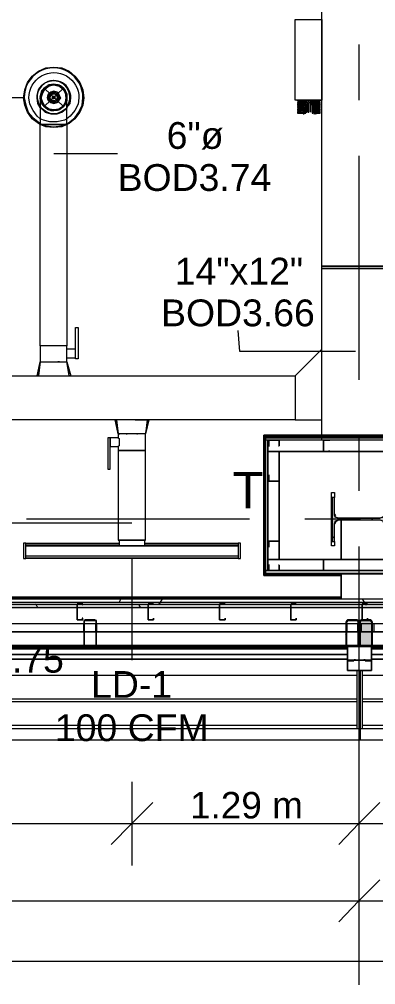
# Model space of a CAD drawing. Header units: metres. Extents: x 39 to 278, y -7 to 151.
# Drawn here: x 62.73 to 64.76, y 8.87 to 14.36 of the extents above; entities that cross this region are included whole.
import ezdxf

# ---------------------------------------------------------------- set-up
doc = ezdxf.new("R2010")
doc.units = ezdxf.units.M
doc.layers.add('HVAC - Ductos', color=5, linetype='Continuous', lineweight=50)
doc.layers.add('PDF_Geometry', color=7, linetype='Continuous', true_color=0xaaaaaa)
doc.layers.add('PDF_Solid Fills', color=7, linetype='Continuous', true_color=0xffffff)
doc.layers.add('PDF_Text', color=7, linetype='Continuous')
doc.styles.add('PDF Helvetica', font='')
doc.styles.get('PDF Helvetica').set_extended_font_data('Helvetica')

msp = doc.modelspace()

# ---------------------------------------------------------------- hatches: boundary and pattern name
at = {"layer": 'PDF_Solid Fills', "lineweight": 0, "transparency": 33554559}
for points in [[(64.8094, 11.6405), (64.8048, 11.5305), (64.7864, 11.526), (64.5526, 11.5214), (64.5526, 11.526), (64.5343, 11.526), (64.5343, 11.5397), (64.5298, 11.5397), (64.5298, 11.6405), (64.516, 11.6405), (64.516, 11.3885), (64.5298, 11.3885), (64.5298, 11.4939), (64.5343, 11.5122), (64.8048, 11.5122), (64.8094, 11.5077), (64.8094, 11.3885), (64.823, 11.3885), (64.823, 11.6405)], [(64.5985, 10.8018), (64.5985, 10.7926), (64.6672, 10.7926), (64.6672, 10.9439), (64.5985, 10.9439), (64.5939, 10.9347), (64.5939, 10.8018), (64.5985, 10.8064), (64.603, 10.9393), (64.6626, 10.9393), (64.6626, 10.7972), (64.603, 10.8018)], [(64.6718, 10.9439), (64.6672, 10.9347), (64.6672, 10.8018), (64.6718, 10.8018), (64.6718, 10.7926), (64.6724, 10.7926), (64.7406, 10.7972), (64.7451, 10.9393), (64.7406, 10.9439)]]:
    msp.add_hatch(color=256, dxfattribs=at).paths.add_polyline_path(points)
h = msp.add_hatch(color=256, dxfattribs=at)
h.paths.add_polyline_path([(46.8196, 11.0127), (46.8196, 11.031), (45.1878, 11.031), (45.1878, 11.0127)])
h.paths.add_polyline_path([(104.0706, 11.0127), (106.0827, 11.0127), (106.0827, 11.031), (104.0706, 11.031)])
h.paths.add_polyline_path([(104.0659, 11.0127), (104.0659, 11.031), (101.2289, 11.031), (101.2289, 11.0127)])
h.paths.add_polyline_path([(101.2243, 11.0127), (101.2243, 11.031), (99.1984, 11.031), (99.1984, 11.0127)])
h.paths.add_polyline_path([(99.1938, 11.0127), (99.1938, 11.031), (96.3568, 11.031), (96.3568, 11.0127)])
h.paths.add_polyline_path([(96.3522, 11.0127), (96.3522, 11.031), (94.3263, 11.031), (94.3263, 11.0127)])
h.paths.add_polyline_path([(94.3217, 11.0127), (94.3217, 11.031), (93.5151, 11.031), (93.5151, 11.0127)])
h.paths.add_polyline_path([(93.5105, 11.0127), (93.5105, 11.031), (91.4846, 11.031), (91.4846, 11.0127)])
h.paths.add_polyline_path([(91.4801, 11.0127), (91.4801, 11.031), (89.4542, 11.031), (89.4542, 11.0127)])
h.paths.add_polyline_path([(89.4496, 11.0127), (89.4496, 11.031), (88.6429, 11.031), (88.6429, 11.0127)])
h.paths.add_polyline_path([(88.6383, 11.0127), (88.6383, 11.031), (86.6125, 11.031), (86.6125, 11.0127)])
h.paths.add_polyline_path([(86.6079, 11.0127), (86.6079, 11.031), (84.582, 11.031), (84.582, 11.0127)])
h.paths.add_polyline_path([(84.5774, 11.0127), (84.5774, 11.031), (83.7708, 11.031), (83.7708, 11.0127)])
h.paths.add_polyline_path([(83.7662, 11.0127), (83.7662, 11.031), (81.7404, 11.031), (81.7404, 11.0127)])
h.paths.add_polyline_path([(81.7358, 11.0127), (81.7358, 11.031), (78.8986, 11.031), (78.8986, 11.0127)])
h.paths.add_polyline_path([(78.894, 11.0127), (78.894, 11.031), (76.8682, 11.031), (76.8682, 11.0127)])
h.paths.add_polyline_path([(76.8636, 11.0127), (76.8636, 11.031), (74.0265, 11.031), (74.0265, 11.0127)])
h.paths.add_polyline_path([(74.0219, 11.0127), (74.0219, 11.031), (71.9961, 11.031), (71.9961, 11.0127)])
h.paths.add_polyline_path([(71.9915, 11.0127), (71.9915, 11.031), (71.1848, 11.031), (71.1848, 11.0127)])
h.paths.add_polyline_path([(71.1802, 11.0127), (71.1802, 11.031), (69.1543, 11.031), (69.1543, 11.0127)])
h.paths.add_polyline_path([(69.1497, 11.0127), (69.1497, 11.031), (67.1239, 11.031), (67.1239, 11.0127)])
h.paths.add_polyline_path([(67.1193, 11.0127), (67.1193, 11.031), (66.3127, 11.031), (66.3127, 11.0127)])
h.paths.add_polyline_path([(66.3081, 11.0127), (66.3081, 11.031), (64.2822, 11.031), (64.2822, 11.0127)])
h.paths.add_polyline_path([(64.2776, 11.0127), (64.2776, 11.031), (62.2518, 11.031), (62.2518, 11.0127)])
h.paths.add_polyline_path([(62.2472, 11.0127), (62.2472, 11.031), (61.4405, 11.031), (61.4405, 11.0127)])
h.paths.add_polyline_path([(61.436, 11.0127), (61.436, 11.031), (59.4101, 11.031), (59.4101, 11.0127)])
h.paths.add_polyline_path([(59.4055, 11.0127), (59.4055, 11.031), (56.5684, 11.031), (56.5684, 11.0127)])
h.paths.add_polyline_path([(56.5638, 11.0127), (56.5638, 11.031), (54.5379, 11.031), (54.5379, 11.0127)])
h.paths.add_polyline_path([(54.5333, 11.0127), (54.5333, 11.031), (51.6963, 11.031), (51.6963, 11.0127)])
h.paths.add_polyline_path([(51.6917, 11.0127), (51.6917, 11.031), (49.6658, 11.031), (49.6658, 11.0127)])
h.paths.add_polyline_path([(49.6612, 11.0127), (49.6612, 11.031), (48.8546, 11.031), (48.8546, 11.0127)])
h.paths.add_polyline_path([(48.85, 11.0127), (48.85, 11.031), (46.8241, 11.031), (46.8241, 11.0127)])
h = msp.add_hatch(color=256, dxfattribs=at)
h.paths.add_polyline_path([(63.1684, 10.9439), (63.173, 10.9393), (63.173, 10.9439)])
h.paths.add_polyline_path([(63.1043, 10.9347), (63.0997, 10.9347), (63.0997, 10.7926), (63.173, 10.7926), (63.173, 10.9347), (63.1684, 10.9347), (63.1684, 10.7972), (63.1043, 10.7972)])
h.paths.add_polyline_path([(63.1043, 10.9393), (63.1043, 10.9439), (63.0997, 10.9439)])
h.paths.add_polyline_path([(63.1639, 10.9393), (63.1639, 10.9439), (63.1089, 10.9439)])

# ---------------------------------------------------------------- linework, layer by layer
at = {"layer": 'HVAC - Ductos', "lineweight": 0}
for points in [[(64.8139, 14.7802), (64.8139, 12.956), (64.4564, 12.956), (64.4564, 14.7802)], [(64.3052, 14.3585), (64.4564, 14.3585), (64.4564, 13.9002), (64.3052, 13.9002)], [(63.0034, 12.4335), (63.0539, 12.4335), (63.0539, 12.4381), (63.0539, 12.4426), (63.0539, 12.4518), (63.0539, 12.4564), (63.0539, 12.4656), (63.0539, 12.4701), (63.0539, 12.4747), (63.0539, 12.4793), (63.0539, 12.4839), (63.0034, 12.4839), (63.0034, 12.5023), (62.9943, 12.5023), (62.9852, 12.5023), (62.9668, 12.5023), (62.9484, 12.5023), (62.9302, 12.5023), (62.9118, 12.5023), (62.8934, 12.5023), (62.8751, 12.5023), (62.8614, 12.5023), (62.8568, 12.5023), (62.8522, 12.5023), (62.8522, 13.7627), (62.843, 13.7673), (62.8064, 13.7947), (62.7789, 13.8314), (62.7651, 13.8727), (62.756, 13.9139), (62.7651, 13.9598), (62.7789, 14.001), (62.8064, 14.0377), (62.843, 14.0652), (62.8843, 14.0835), (62.9302, 14.0881), (62.976, 14.0835), (63.0172, 14.0652), (63.0493, 14.0377), (63.0768, 14.001), (63.0951, 13.9598), (63.0997, 13.9139), (63.0951, 13.8727), (63.0768, 13.8314), (63.0493, 13.7947), (63.0172, 13.7673), (63.0034, 13.7627), (63.0034, 12.5023), (62.9943, 12.5023), (62.9852, 12.5023), (62.9668, 12.5023), (62.9484, 12.5023), (62.9302, 12.5023), (62.9118, 12.5023), (62.8934, 12.5023), (62.8751, 12.5023), (62.8614, 12.5023), (62.8568, 12.5023), (62.8522, 12.5023), (62.8522, 12.4106), (62.8568, 12.4106), (62.8614, 12.4106), (62.8751, 12.4106), (62.8934, 12.4106), (62.9118, 12.4106), (62.9302, 12.4106), (62.9484, 12.4106), (62.9668, 12.4106), (62.9852, 12.4106), (62.9943, 12.4106), (62.9989, 12.4106), (63.0034, 12.4106)], [(62.9943, 13.8864), (62.9806, 13.8635), (62.9576, 13.8498), (62.9302, 13.8452), (62.9026, 13.8498), (62.8797, 13.8635), (62.866, 13.8864), (62.8568, 13.9139), (62.866, 13.9414), (62.8797, 13.9643), (62.9026, 13.9827), (62.9302, 13.9872), (62.9576, 13.9827), (62.9806, 13.9643), (62.9943, 13.9414), (62.9989, 13.9139)], [(62.8339, 13.9139), (62.8384, 13.8819), (62.8522, 13.8589), (62.8384, 13.8819)], [(62.9118, 13.946), (62.898, 13.9323), (62.8934, 13.9139), (62.898, 13.9323), (62.9118, 13.946), (62.9302, 13.9506), (62.9484, 13.946), (62.9576, 13.9323), (62.9668, 13.9139), (62.9576, 13.9002), (62.9484, 13.8864), (62.9302, 13.8819), (62.9118, 13.8864), (62.898, 13.9002), (62.8934, 13.9139), (62.898, 13.9002), (62.9118, 13.8864), (62.9302, 13.8819), (62.9484, 13.8864), (62.9576, 13.9002), (62.9622, 13.9139), (62.9576, 13.9323), (62.9484, 13.946), (62.9302, 13.9506)], [(62.9072, 13.9323), (62.9026, 13.9139), (62.9072, 13.9323), (62.921, 13.9414), (62.9393, 13.9414), (62.9484, 13.9323), (62.953, 13.9139), (62.9484, 13.9323), (62.9393, 13.9414), (62.921, 13.9414)], [(62.9484, 13.9002), (62.953, 13.9139), (62.9484, 13.9002), (62.9393, 13.891), (62.921, 13.891), (62.9072, 13.9002), (62.9026, 13.9139), (62.9072, 13.9002), (62.921, 13.891), (62.9393, 13.891)], [(62.9439, 13.9002), (62.9302, 13.8956), (62.9164, 13.9002), (62.9072, 13.9139), (62.9164, 13.9323), (62.9302, 13.9368), (62.9439, 13.9323), (62.9484, 13.9139)], [(62.9302, 13.9093), (62.9347, 13.9139), (62.9347, 13.9093), (62.9256, 13.9093), (62.921, 13.9139), (62.9256, 13.9231), (62.9347, 13.9231), (62.9347, 13.9139), (62.9302, 13.9185), (62.9256, 13.9185), (62.9256, 13.9139), (62.9256, 13.9093)], [(64.383, 13.9002), (64.3876, 13.8956), (64.383, 13.8956), (64.383, 13.891), (64.383, 13.8956), (64.3785, 13.8956)], [(62.8568, 13.8543), (62.8843, 13.836), (62.9118, 13.8222), (62.9439, 13.8222), (62.976, 13.836), (63.0034, 13.8543), (62.976, 13.8314), (62.9484, 13.8222), (62.9118, 13.8222), (62.8797, 13.8314), (62.8568, 13.8543), (62.8522, 13.8589), (62.8568, 13.8543), (62.8522, 13.8635)], [(62.9118, 13.8452), (62.8934, 13.8543), (62.8751, 13.8635), (62.866, 13.8773), (62.8568, 13.8956), (62.8614, 13.8773), (62.8751, 13.8635), (62.8934, 13.8498), (62.9118, 13.8406), (62.9302, 13.8406)], [(63.0034, 13.8635), (63.0034, 13.8543), (62.976, 13.836), (62.9439, 13.8222), (62.9118, 13.8222), (62.8843, 13.836), (62.8568, 13.8543), (62.8797, 13.8314), (62.9118, 13.8222), (62.9484, 13.8222), (62.976, 13.8314), (63.0034, 13.8543), (63.0034, 13.8589), (63.0034, 13.8543)], [(62.9852, 13.8635), (62.9989, 13.8864), (62.9852, 13.8635), (62.9576, 13.8452)], [(64.8139, 12.956), (64.8139, 12.9423), (64.4564, 12.9423), (64.4564, 12.956)], [(64.4564, 11.9935), (64.4564, 12.9423), (64.8139, 12.9423), (64.8139, 11.9935)], [(63.0676, 12.4289), (63.0539, 12.4289), (63.0539, 12.6077), (63.0676, 12.6077)], [(64.4564, 12.0806), (64.4564, 12.4839), (64.3052, 12.3327), (64.3052, 12.0806), (59.6759, 12.0806), (59.6759, 12.3327), (64.3052, 12.3327), (64.3052, 12.0806)], [(62.9622, 12.4106), (62.9576, 12.4106), (62.953, 12.4106), (62.9576, 12.4106)], [(63.471, 12.0806), (63.4664, 12.0806)], [(63.3014, 12.0027), (63.306, 12.0027)], [(63.3426, 12.0027), (63.3472, 12.0027)], [(63.4022, 12.0027), (63.4068, 12.0027)], [(64.8139, 11.966), (64.4564, 11.966), (64.4564, 11.9935), (64.8139, 11.9935)], [(63.4526, 11.9064), (63.448, 11.9064), (63.4389, 11.9064), (63.4297, 11.9064), (63.4114, 11.9064), (63.393, 11.9064), (63.3747, 11.9064), (63.3564, 11.9064), (63.338, 11.9064), (63.3197, 11.9064), (63.3106, 11.9064), (63.3014, 11.9064), (63.2968, 11.9064), (63.2968, 11.3977), (63.3014, 11.3977), (63.3106, 11.3977), (63.3197, 11.3977), (63.338, 11.3977), (63.3564, 11.3977), (63.3747, 11.3977), (63.393, 11.3977), (63.4114, 11.3977), (63.4297, 11.3977), (63.4389, 11.3977), (63.448, 11.3977), (63.4526, 11.3977)], [(62.756, 11.2923), (62.7697, 11.2923), (62.7697, 11.3793), (62.756, 11.3793)], [(63.3014, 11.3655), (63.3106, 11.3655), (63.3197, 11.3655), (63.338, 11.3655), (63.3564, 11.3655), (63.3747, 11.3655), (63.393, 11.3655), (63.4114, 11.3655), (63.4252, 11.3655), (63.4389, 11.3655), (63.448, 11.3655), (63.448, 11.3977), (63.4389, 11.3977), (63.4252, 11.3977), (63.4114, 11.3977), (63.393, 11.3977), (63.3747, 11.3977), (63.3564, 11.3977), (63.338, 11.3977), (63.3197, 11.3977), (63.3106, 11.3977), (63.3014, 11.3977)], [(63.9935, 11.2923), (63.9935, 11.3793), (63.9798, 11.3793), (63.9798, 11.2923)], [(62.7697, 11.3655), (63.9798, 11.3655), (62.7697, 11.3655), (63.9798, 11.3655), (63.9798, 11.306), (62.7697, 11.306)]]:
    msp.add_lwpolyline(points, close=True, dxfattribs=at)
for points in [[(63.0034, 13.7673), (63.0126, 13.7719), (63.0493, 13.7993), (63.0722, 13.8314), (63.0906, 13.8727), (63.0951, 13.9139, 1.014006), (62.7606, 13.9139), (62.7697, 13.8727), (62.7834, 13.8314), (62.811, 13.7993), (62.8476, 13.7719), (62.8522, 13.7673)], [(62.8522, 13.7947), (62.8339, 13.8085), (62.811, 13.8406), (62.7926, 13.8773), (62.788, 13.9139, -1.008105), (63.0722, 13.9139), (63.0676, 13.8773), (63.0493, 13.8406), (63.0218, 13.8085), (63.0034, 13.7947)]]:
    msp.add_lwpolyline(points, format="xyb", dxfattribs=at)
msp.add_lwpolyline([(63.0034, 13.8589), (63.0218, 13.8819), (63.0264, 13.9139, 1.017952), (62.8339, 13.9139), (62.843, 13.8819), (62.8522, 13.8635, -1.4037), (63.0218, 13.9139), (63.0172, 13.8819), (63.0034, 13.8635, 1.4037), (62.8339, 13.9139, -1.4292)], format="xyb", close=True, dxfattribs=at)
for points in [[(62.8522, 13.9185), (62.8568, 13.9414), (62.8614, 13.946), (62.8751, 13.9689), (62.898, 13.9827), (62.9026, 13.9872), (62.9302, 13.9918), (62.953, 13.9872)], [(62.898, 13.8498), (62.8751, 13.8635), (62.8614, 13.8864), (62.8522, 13.9139), (62.8614, 13.8864), (62.8751, 13.8635), (62.9026, 13.8452), (62.9302, 13.8406), (62.9484, 13.8452), (62.9668, 13.8543), (62.9806, 13.8635), (62.9943, 13.8773), (62.9989, 13.8956), (63.0034, 13.9139), (62.9989, 13.9368), (62.9943, 13.9506), (62.9806, 13.9689), (62.9668, 13.9781), (62.9484, 13.9872), (62.9302, 13.9872), (62.9118, 13.9872), (62.8934, 13.9781), (62.8751, 13.9689), (62.866, 13.9506), (62.8568, 13.9368), (62.8568, 13.9139), (62.8568, 13.8956), (62.8522, 13.9093), (62.8522, 13.9139), (62.8568, 13.9368), (62.8614, 13.9552), (62.8751, 13.9689), (62.8614, 13.946)], [(62.8522, 13.9139), (62.8614, 13.946), (62.8751, 13.9689), (62.898, 13.9827)], [(62.8614, 13.946), (62.8568, 13.9414), (62.8614, 13.946), (62.8614, 13.9552), (62.8751, 13.9689), (62.8934, 13.9827), (62.898, 13.9827), (62.898, 13.9872), (62.9026, 13.9872), (62.9118, 13.9872), (62.9302, 13.9918), (62.9484, 13.9872), (62.9576, 13.9872), (62.9622, 13.9827)], [(62.9943, 13.9552), (63.0034, 13.9368), (63.0034, 13.9139), (63.0034, 13.9093), (63.0034, 13.8956), (62.9943, 13.8773), (62.9852, 13.8635), (62.9668, 13.8498), (62.9484, 13.8406), (62.9302, 13.8406), (62.9026, 13.8452), (62.898, 13.8452), (62.8751, 13.8635), (62.8614, 13.8864)], [(62.8614, 13.9552), (62.8614, 13.9552)], [(62.9943, 13.9552), (62.9852, 13.9689), (62.9668, 13.9827), (62.9484, 13.9872), (62.9302, 13.9918), (62.9026, 13.9872), (62.8751, 13.9689), (62.8934, 13.9827), (62.9118, 13.9872), (62.9302, 13.9918), (62.9576, 13.9872), (62.9622, 13.9827), (62.9806, 13.9689), (62.9943, 13.946)], [(62.898, 13.9827), (62.898, 13.9872), (62.9026, 13.9872)], [(62.9026, 13.9827), (62.9302, 13.9872), (62.953, 13.9827)], [(62.9576, 13.9872), (62.9852, 13.9689), (62.9989, 13.946), (62.9989, 13.9414), (63.0034, 13.9139), (62.9989, 13.891), (62.9989, 13.8864), (62.9989, 13.8819)], [(62.9576, 13.9872), (62.9622, 13.9827), (62.9668, 13.9827), (62.9852, 13.9689), (62.9943, 13.9552), (62.9989, 13.946), (62.9989, 13.9414), (63.0034, 13.9368), (63.0034, 13.9139), (63.0034, 13.9093)], [(62.9622, 13.9827), (62.9806, 13.9689)], [(62.9668, 13.9827), (62.9668, 13.9827)], [(63.0034, 13.9139), (62.9989, 13.946), (62.9852, 13.9689)], [(62.9943, 13.9552), (62.9943, 13.9552)], [(62.756, 13.9139), (62.3618, 13.9139)], [(62.8568, 13.9414), (62.8568, 13.9368), (62.8522, 13.9139), (62.8522, 13.9093)], [(62.8522, 13.9139), (62.8522, 13.9139)], [(62.8522, 13.9139), (62.8522, 13.9093), (62.8522, 13.891), (62.8522, 13.8635), (62.8522, 13.8268), (62.8522, 13.781), (62.8522, 13.7627), (62.8568, 13.7627), (62.8614, 13.7627), (62.8751, 13.7627), (62.8934, 13.7627), (62.9118, 13.7627), (62.9302, 13.7627), (62.9484, 13.7627), (62.9668, 13.7627), (62.9852, 13.7627), (62.9943, 13.7627), (63.0034, 13.7627), (63.0034, 13.8085), (63.0034, 13.8452), (63.0034, 13.8819), (63.0034, 13.9048), (63.0034, 13.9139)], [(62.8614, 13.891), (62.8568, 13.9139), (62.8614, 13.9414)], [(62.9989, 13.946), (62.9989, 13.9414)], [(62.9989, 13.9414), (63.0034, 13.9185)], [(63.0034, 13.9139), (62.9989, 13.8864), (63.0034, 13.9139)], [(64.3143, 13.9002), (64.3739, 13.9002), (64.3189, 13.9002), (64.3189, 13.8956), (64.3739, 13.8956), (64.3693, 13.8864), (64.3189, 13.8864), (64.3189, 13.8819), (64.3647, 13.8819), (64.3647, 13.8773), (64.3189, 13.8773), (64.3189, 13.8727), (64.3602, 13.8727), (64.3556, 13.8681), (64.3189, 13.8681), (64.3189, 13.8635), (64.3556, 13.8635), (64.351, 13.8589), (64.3189, 13.8589), (64.3189, 13.8543), (64.351, 13.8543), (64.3464, 13.8498), (64.3189, 13.8498), (64.3189, 13.8452), (64.3418, 13.8452), (64.3418, 13.8406), (64.3189, 13.8406), (64.3189, 13.836), (64.3372, 13.836), (64.3372, 13.8314), (64.3189, 13.8314), (64.3189, 13.8268), (64.3372, 13.8268), (64.3418, 13.8314), (64.3418, 13.8222), (64.3418, 13.836), (64.351, 13.8498), (64.351, 13.8222), (64.3556, 13.8222), (64.3556, 13.8543), (64.3602, 13.8635), (64.3602, 13.8268), (64.3647, 13.8268), (64.3647, 13.8727), (64.3693, 13.8819), (64.3693, 13.8314), (64.3739, 13.8314), (64.3739, 13.8864), (64.3785, 13.8864), (64.3785, 13.8314), (64.383, 13.8314), (64.383, 13.8864), (64.3876, 13.8864), (64.3922, 13.8864), (64.3922, 13.8314), (64.3922, 13.8819), (64.4014, 13.8727), (64.4014, 13.8268), (64.406, 13.8268), (64.406, 13.8635), (64.4106, 13.8543), (64.4106, 13.8222), (64.4152, 13.8222), (64.4152, 13.8498), (64.4198, 13.836), (64.4198, 13.8222), (64.4243, 13.8222), (64.4243, 13.8314), (64.4289, 13.8268), (64.4472, 13.8268), (64.4472, 13.8314), (64.4289, 13.8314), (64.4243, 13.836), (64.4472, 13.836), (64.4472, 13.8406), (64.4243, 13.8406), (64.4198, 13.8452), (64.4472, 13.8452), (64.4472, 13.8498), (64.4198, 13.8498), (64.4152, 13.8543), (64.4472, 13.8543), (64.4472, 13.8589), (64.4106, 13.8589), (64.406, 13.8635), (64.4472, 13.8635), (64.4472, 13.8681), (64.406, 13.8681), (64.4014, 13.8727), (64.4472, 13.8727), (64.4472, 13.8773), (64.4014, 13.8773), (64.3968, 13.8819), (64.4472, 13.8819), (64.4472, 13.8864), (64.3968, 13.8864), (64.3922, 13.8956), (64.4472, 13.8956), (64.4472, 13.9002), (64.3922, 13.9002), (64.3876, 13.9002), (64.4518, 13.9002)], [(62.8614, 13.8819), (62.8614, 13.8864), (62.8568, 13.891)], [(62.898, 13.8452), (62.898, 13.8452)], [(62.9302, 13.8406), (62.898, 13.8452)], [(62.9622, 13.8452), (62.9576, 13.8452), (62.9302, 13.8406), (62.953, 13.8452)], [(62.9302, 13.8406), (62.9576, 13.8452)], [(62.9576, 13.8452), (62.9576, 13.8452)], [(62.9943, 13.8864), (62.9806, 13.8635), (62.9622, 13.8498)], [(63.0034, 13.7947), (62.9897, 13.7856), (62.9484, 13.7765), (62.9072, 13.7765), (62.8706, 13.7856), (62.8522, 13.7947)], [(62.8522, 13.7673), (62.8843, 13.7535), (62.9302, 13.7489), (62.9714, 13.7535), (63.0034, 13.7673)], [(63.0034, 13.7627), (62.976, 13.7489), (62.9302, 13.7443), (62.8843, 13.7489), (62.8522, 13.7627)], [(63.0034, 13.7627), (62.9943, 13.7627), (62.9852, 13.7627), (62.9668, 13.7627), (62.9484, 13.7627), (62.9302, 13.7627), (62.9118, 13.7627), (62.8934, 13.7627), (62.8751, 13.7627), (62.8614, 13.7627), (62.8568, 13.7627), (62.8522, 13.7627)], [(62.9302, 13.5977), (63.2922, 13.5977)], [(64.6489, 12.4701), (63.9889, 12.4701), (63.9798, 12.5893)], [(63.0034, 12.4335), (63.0034, 12.4381), (63.0034, 12.4426), (63.0034, 12.4518), (63.0034, 12.461), (63.0034, 12.4701), (63.0034, 12.4747), (63.0034, 12.4793), (63.0034, 12.4839)], [(62.8339, 12.3327), (62.8522, 12.4106), (62.8339, 12.3327)], [(62.8522, 12.4106), (62.843, 12.3327)], [(62.8751, 12.4106), (62.8797, 12.4106)], [(62.898, 12.4106), (62.898, 12.4106)], [(62.898, 12.4106), (62.9026, 12.4106)], [(62.9026, 12.4106), (62.9026, 12.4106)], [(62.9256, 12.4106), (62.9302, 12.4106), (62.9347, 12.4106)], [(62.9806, 12.4106), (62.9852, 12.4106)], [(62.9943, 12.4106), (62.9989, 12.4106)], [(63.0034, 12.3327), (63.0126, 12.3327), (63.0172, 12.3327), (63.0218, 12.3327), (63.0264, 12.3327), (63.0034, 12.4106), (63.0264, 12.3327), (63.0218, 12.3327)], [(63.0034, 12.4106), (63.0034, 12.4106)], [(63.0172, 12.3327), (63.0034, 12.4106)], [(62.8384, 12.3327), (62.8339, 12.3327), (62.8384, 12.3327), (62.843, 12.3327), (62.8522, 12.3327)], [(62.8568, 12.3327), (62.8751, 12.3327), (62.8797, 12.3327), (62.8843, 12.3327), (62.898, 12.3327), (62.9072, 12.3327), (62.9118, 12.3327)], [(62.9164, 12.3327), (62.9393, 12.3327), (62.9439, 12.3327), (62.9484, 12.3327), (62.9622, 12.3327), (62.9714, 12.3327), (62.976, 12.3327), (62.9852, 12.3327), (62.9989, 12.3327)], [(63.393, 12.0806), (63.4068, 12.0806), (63.416, 12.0806), (63.4206, 12.0806), (63.4297, 12.0806), (63.448, 12.0806), (63.4572, 12.0806), (63.4618, 12.0806), (63.4526, 12.0027), (63.448, 12.0027), (63.4434, 12.0027), (63.4389, 12.0027), (63.4297, 12.0027), (63.4114, 12.0027), (63.393, 12.0027), (63.3747, 12.0027), (63.3564, 12.0027), (63.338, 12.0027), (63.3197, 12.0027), (63.3106, 12.0027), (63.306, 12.0027), (63.3014, 12.0027), (63.2968, 12.0027), (63.2968, 11.9797), (63.251, 11.9797), (63.2372, 11.9797), (63.2372, 11.801), (63.251, 11.801), (63.251, 11.9797), (63.251, 11.9751), (63.251, 11.9705), (63.251, 11.966), (63.251, 11.9614), (63.251, 11.9523), (63.251, 11.9477), (63.251, 11.9431), (63.251, 11.9339), (63.251, 11.9293), (63.2968, 11.9293), (63.2968, 11.9064), (63.3014, 11.9064), (63.3106, 11.9064), (63.3197, 11.9064), (63.338, 11.9064), (63.3564, 11.9064), (63.3747, 11.9064), (63.393, 11.9064), (63.4114, 11.9064), (63.4297, 11.9064), (63.4389, 11.9064), (63.448, 11.9064), (63.4526, 11.9064), (63.4526, 12.0027)], [(63.3243, 12.0806), (63.3197, 12.0806), (63.3014, 12.0806), (63.2922, 12.0806), (63.2876, 12.0806), (63.2968, 12.0027), (63.2784, 12.0806), (63.283, 12.0806), (63.2784, 12.0806), (63.2968, 12.0027)], [(63.3564, 12.0806), (63.3518, 12.0806), (63.3426, 12.0806), (63.3334, 12.0806), (63.3289, 12.0806)], [(63.3884, 12.0806), (63.3839, 12.0806), (63.361, 12.0806)], [(63.393, 12.0806), (63.393, 12.0806)], [(63.471, 12.0806), (63.4526, 12.0027), (63.471, 12.0806)], [(63.2968, 11.9797), (63.3014, 11.9751), (63.3014, 11.966), (63.3014, 11.9569), (63.3014, 11.9477), (63.3014, 11.9431), (63.3014, 11.9339), (63.2968, 11.9293)], [(63.3747, 11.4939), (62.5497, 11.4939), (62.5497, 11.0951)], [(62.7697, 11.3472), (62.7697, 11.3564), (62.7697, 11.3747), (62.7697, 11.3793), (63.3014, 11.3793)], [(63.3014, 11.3747), (62.7697, 11.3747)], [(63.448, 11.3977), (63.4526, 11.3977)], [(63.448, 11.3793), (63.9798, 11.3793), (63.9798, 11.3747), (63.9798, 11.3564), (63.9798, 11.3472)], [(63.9798, 11.3747), (63.448, 11.3747)], [(62.7697, 11.3518), (62.7697, 11.3564), (62.7697, 11.361)], [(63.9798, 11.3243), (63.9798, 11.3151), (63.9798, 11.2968), (63.9798, 11.2923), (62.7697, 11.2923), (62.7697, 11.2968), (62.7697, 11.3151), (62.7697, 11.3243)], [(62.7697, 11.3105), (62.7697, 11.3151), (62.7697, 11.3197)], [(63.9798, 11.361), (63.9798, 11.3564), (63.9798, 11.3518)], [(63.9798, 11.3197), (63.9798, 11.3151), (63.9798, 11.3105)], [(62.7697, 11.2968), (63.9798, 11.2968)], [(63.3747, 11.2923), (63.3747, 10.7147)]]:
    msp.add_lwpolyline(points, dxfattribs=at)
at = {"layer": 'HVAC - Ductos', "color": 252, "lineweight": 0, "true_color": 0x939598}
for points in [[(63.3747, 10.0227), (63.3747, 9.7843), (63.3747, 9.5459)], [(64.6672, 10.0227), (64.6672, 9.7843), (64.6672, 9.5459)], [(63.4939, 9.9035), (63.3747, 9.7843), (63.2556, 9.6651)], [(64.7864, 9.9035), (64.6672, 9.7843), (64.5526, 9.6651)], [(46.0312, 9.7843), (47.4933, 9.7843), (49.7804, 9.7843), (51.9025, 9.7843), (54.3042, 9.7843), (55.4684, 9.7843), (56.6875, 9.7843), (58.6217, 9.7843), (61.1747, 9.7843), (63.3747, 9.7843), (64.6672, 9.7843), (66.1614, 9.7843), (68.1689, 9.7843), (70.4377, 9.7843), (72.5553, 9.7843), (75.3557, 9.7843), (77.8216, 9.7843), (80.3058, 9.7843), (82.3866, 9.7843), (84.2612, 9.7843), (86.0533, 9.7843), (87.2496, 9.7843), (89.5413, 9.7843)], [(64.6672, 9.5826), (64.6672, 9.3443), (64.6672, 9.1059)], [(64.7864, 9.4635), (64.6672, 9.3443), (64.5526, 9.2251)], [(46.0312, 9.3443), (55.4684, 9.3443), (64.6672, 9.3443), (73.8707, 9.3443), (86.0533, 9.3443), (95.2704, 9.3443), (104.7077, 9.3443)], [(46.0312, 9.0005), (104.7077, 9.0005)]]:
    msp.add_lwpolyline(points, dxfattribs=at)
at = {"layer": 'PDF_Geometry', "lineweight": 0}
for points in [[(64.6672, 14.2164), (64.6672, 13.9002)], [(64.6672, 13.5839), (64.6672, 12.3097)], [(65.1989, 11.966), (64.1356, 11.966), (64.1356, 11.9797), (65.1989, 11.9797), (64.1356, 11.9797), (64.1356, 11.2051), (64.5664, 11.2051), (64.1356, 11.2051), (64.131, 11.2051), (64.1264, 11.2005), (64.1264, 11.196), (64.1264, 11.9935), (64.1264, 11.196), (64.5664, 11.196), (64.1264, 11.196), (64.5664, 11.196), (64.1264, 11.196), (64.1264, 11.9935), (64.1264, 11.9889), (64.131, 11.9843), (64.1356, 11.9843), (64.1356, 11.2051), (64.131, 11.2051), (64.1264, 11.2005), (64.1264, 11.196), (64.1264, 11.9935), (64.1264, 11.9889), (64.131, 11.9843), (64.1356, 11.9843), (65.1989, 11.9843)], [(65.1989, 11.9843), (64.1356, 11.9843), (64.131, 11.9843), (64.1264, 11.9889), (64.1264, 11.9935), (65.2081, 11.9935)], [(65.2081, 11.9935), (64.1264, 11.9935), (65.2081, 11.9935)], [(65.1989, 11.9843), (64.1356, 11.9843), (64.1356, 11.2051), (64.1356, 11.2877), (64.1356, 11.9018), (64.1356, 11.9797), (64.1356, 11.2051), (64.5664, 11.2051), (64.1356, 11.2051), (64.131, 11.2051), (64.1264, 11.2005), (64.1264, 11.196), (64.1264, 11.2005), (64.131, 11.2051), (64.1356, 11.2051), (64.5664, 11.2051), (64.131, 11.2051), (64.5664, 11.2051), (64.1356, 11.2051), (65.121, 11.2051)], [(65.2035, 11.9843), (64.131, 11.9843), (64.131, 11.2051), (64.131, 11.9843), (65.2035, 11.9843)], [(64.1356, 11.9797), (64.1356, 11.2097), (64.1356, 11.9797)], [(65.1989, 11.9797), (64.1356, 11.9797), (65.1989, 11.9797)], [(64.1356, 11.9797), (64.1356, 11.9797)], [(64.1356, 11.9797), (65.1989, 11.9797), (64.1356, 11.9797)], [(64.6672, 11.9935), (64.6672, 11.6773)], [(65.1852, 11.966), (64.1493, 11.966), (64.1493, 11.9018), (64.2135, 11.9018), (65.121, 11.9018)], [(64.1585, 11.9339), (64.1585, 11.9339)], [(64.2089, 11.9339), (64.2089, 11.9339)], [(64.4976, 11.9614), (64.4976, 11.9614)], [(64.4976, 11.9064), (64.4976, 11.9064)], [(64.1585, 11.7643), (64.1585, 11.7643)], [(64.2089, 11.7643), (64.2089, 11.7643)], [(64.1539, 11.7323), (64.1539, 11.7323)], [(64.2135, 11.7323), (64.2135, 11.7323)], [(64.2135, 11.7323), (64.2135, 11.7323)], [(64.5298, 11.3885), (64.5298, 11.3655), (64.5114, 11.3655), (64.5114, 11.6681), (64.5298, 11.6681), (64.5298, 11.6405)], [(64.5298, 11.5443), (64.5343, 11.5351)], [(64.0439, 11.5168), (62.7743, 11.5168)], [(64.6764, 11.5168), (64.3602, 11.5168)], [(64.5664, 11.5122), (64.5664, 11.2877), (64.5664, 11.5122), (64.5526, 11.5122), (64.5435, 11.5077), (64.5343, 11.4985), (64.5298, 11.4893)], [(64.5343, 11.5305), (64.5435, 11.526), (64.5526, 11.5214), (64.7864, 11.5214), (64.7956, 11.526), (64.8048, 11.5305)], [(64.6214, 11.5122), (64.6306, 11.5214)], [(64.7406, 11.5122), (64.7497, 11.5214)], [(64.1539, 11.3885), (64.1539, 11.3885)], [(64.2135, 11.3885), (64.2135, 11.3885)], [(64.516, 11.4068), (64.5298, 11.4205)], [(64.1585, 11.361), (64.1585, 11.361)], [(64.2089, 11.361), (64.2089, 11.361)], [(64.6672, 11.361), (64.6672, 10.4581)], [(64.4976, 11.2831), (64.4976, 11.2831)], [(65.1852, 11.2235), (64.1356, 11.2235), (64.1356, 11.2097), (65.1989, 11.2097)], [(64.1356, 11.2097), (64.1356, 11.2097)], [(65.1989, 11.2051), (64.1356, 11.2051), (64.1356, 11.2097), (65.1852, 11.2097)], [(64.1539, 11.2235), (64.1539, 11.2235)], [(64.1585, 11.2555), (64.1585, 11.2555)], [(64.2089, 11.2555), (64.2089, 11.2555)], [(64.2135, 11.2235), (64.2135, 11.2235)], [(64.2135, 11.2235), (64.2135, 11.2235)], [(64.4976, 11.2281), (64.4976, 11.2281)], [(45.1878, 11.0631), (106.0827, 11.0631)], [(45.1878, 11.0447), (106.0827, 11.0447)], [(55.5692, 11.0631), (64.5664, 11.0631)], [(64.5664, 11.0631), (55.5692, 11.0631)], [(55.5692, 11.0631), (64.5664, 11.0631)], [(64.5664, 11.0631), (55.5692, 11.0631)], [(55.5692, 11.0631), (64.5664, 11.0631)], [(55.5692, 11.0631), (64.5664, 11.0631)], [(55.5692, 11.0631), (64.5664, 11.0631)], [(64.5664, 11.0631), (55.5692, 11.0631)], [(55.5692, 11.0631), (64.5664, 11.0631)], [(64.5664, 11.0631), (55.5692, 11.0631)], [(64.2776, 11.031), (63.8743, 11.031), (63.4664, 11.031), (63.063, 11.031), (62.6551, 11.031), (62.2518, 11.031), (61.8438, 11.031), (61.4405, 11.031)], [(64.2776, 11.0127), (63.8743, 11.0127), (63.4664, 11.0127), (63.063, 11.0127), (62.6551, 11.0127), (62.2518, 11.0127), (61.8438, 11.0127), (61.4405, 11.0127)], [(66.3081, 11.031), (65.9048, 11.031), (65.4968, 11.031), (65.0935, 11.031), (64.6856, 11.031), (64.2822, 11.031)], [(66.3081, 11.0127), (65.9048, 11.0127), (65.4968, 11.0127), (65.0935, 11.0127), (64.6856, 11.0127), (64.2822, 11.0127)], [(63.1639, 10.9393), (63.1684, 10.9439)], [(64.6626, 10.9301), (64.6672, 10.9347)], [(64.6856, 10.9439), (64.681, 10.9439), (64.6718, 10.9393), (64.6672, 10.9301), (64.6672, 10.8018), (64.6718, 10.7926), (64.681, 10.7926), (64.736, 10.7926), (64.7406, 10.7926), (64.7451, 10.8018), (64.7451, 10.9301), (64.7406, 10.9393), (64.736, 10.9439), (64.7176, 10.9439)], [(64.6718, 10.9393), (64.6764, 10.9393)], [(106.0827, 10.921), (45.1878, 10.921)], [(63.0997, 10.8705), (63.1043, 10.8751), (63.1043, 10.921)], [(63.0997, 10.8751), (63.0997, 10.921)], [(63.1684, 10.8751), (63.1684, 10.921)], [(63.173, 10.921), (63.173, 10.8751)], [(64.5939, 10.921), (64.5939, 10.8751)], [(64.5985, 10.921), (64.5985, 10.8751)], [(64.6626, 10.8751), (64.6626, 10.921)], [(64.6764, 10.921), (64.6764, 10.8751)], [(64.681, 10.921), (64.681, 10.8751)], [(64.7451, 10.8751), (64.7451, 10.921)], [(64.7543, 10.8751), (64.7543, 10.921)], [(64.5939, 10.8568), (64.5985, 10.866)], [(64.658, 10.6551), (64.6672, 10.6551), (64.658, 10.6551), (64.6443, 10.6551), (64.6397, 10.6551), (64.6443, 10.6551), (64.6993, 10.6551), (64.7039, 10.6551), (64.6993, 10.6551), (64.6993, 10.6597), (64.6993, 10.6551), (64.7039, 10.6551), (64.6993, 10.6551), (64.6443, 10.6551), (64.6397, 10.6551), (64.6443, 10.6551), (64.603, 10.6551), (64.603, 10.6597), (64.603, 10.7101), (64.603, 10.7147), (64.603, 10.7193), (64.603, 10.7881), (64.603, 10.7926), (64.603, 10.7881), (64.603, 10.7193), (64.603, 10.7147), (64.603, 10.7101), (64.603, 10.6597), (64.603, 10.6551), (64.6443, 10.6551), (64.6993, 10.6551), (64.6902, 10.6551), (64.6993, 10.6551), (64.6856, 10.6551), (64.6718, 10.6551), (64.6764, 10.6551)], [(64.6626, 10.7926), (64.6764, 10.7926), (64.6626, 10.7926)], [(64.6626, 10.7926), (64.6764, 10.7926), (64.6626, 10.7926)], [(63.0951, 10.7193), (63.173, 10.7193)], [(64.603, 10.7147), (64.603, 10.7147)], [(64.603, 10.7147), (64.603, 10.7147)], [(64.6443, 10.7101), (64.6443, 10.7147), (64.6443, 10.7193)], [(64.6443, 10.7193), (64.6443, 10.7147), (64.6443, 10.7101)], [(64.6443, 10.7193), (64.6443, 10.7147), (64.6443, 10.7101)], [(64.6993, 10.7101), (64.6993, 10.7147), (64.6993, 10.7193)], [(64.6993, 10.7101), (64.6993, 10.7147), (64.6993, 10.7193)], [(64.6993, 10.7101), (64.6993, 10.7147), (64.6993, 10.7193)], [(64.7406, 10.7147), (64.7406, 10.7147)], [(64.7406, 10.7147), (64.7406, 10.7147)], [(64.603, 10.7101), (64.603, 10.7101)], [(64.603, 10.7101), (64.603, 10.7101)], [(64.7406, 10.7101), (64.7406, 10.7101)], [(64.7406, 10.7101), (64.7406, 10.7101)], [(46.2696, 10.3251), (46.2696, 10.6551), (46.2558, 10.6551), (46.2696, 10.6551), (46.2741, 10.6551), (46.2741, 10.3251), (46.2696, 10.3251), (49.3404, 10.3251), (49.3358, 10.3251), (52.4067, 10.3251), (52.4021, 10.3251), (55.4729, 10.3251), (55.4684, 10.3251), (58.5392, 10.3251), (58.5347, 10.3251), (61.6101, 10.3251), (61.601, 10.3251), (64.6764, 10.3251), (64.6718, 10.3251), (67.7427, 10.3251), (67.7381, 10.3251), (70.8089, 10.3251)], [(61.6101, 10.3251), (61.601, 10.3251), (61.601, 10.3068), (61.601, 10.2931), (61.601, 10.2793), (61.601, 10.2701), (61.601, 10.2609), (64.6764, 10.2609), (64.6764, 10.2701), (64.6764, 10.2793), (64.6764, 10.2931), (64.6764, 10.3068), (64.6764, 10.3251), (64.6764, 10.6551), (64.6718, 10.6551), (64.6856, 10.6551)], [(61.6192, 10.6551), (61.6192, 10.3251), (64.658, 10.3251), (64.658, 10.6551), (64.6443, 10.6551), (64.6993, 10.6551), (64.6902, 10.6551), (64.6993, 10.6551), (64.6856, 10.6551), (64.6856, 10.3251), (67.729, 10.3251), (67.729, 10.6551)], [(64.658, 10.6277), (61.6192, 10.6277)], [(64.6443, 10.6551), (64.6443, 10.6551)], [(64.6443, 10.6551), (64.6443, 10.6551)], [(64.6535, 10.6551), (64.6443, 10.6551), (64.6535, 10.6551)], [(64.6443, 10.6551), (64.6443, 10.6551)], [(64.6443, 10.6551), (64.6443, 10.6551)], [(64.6535, 10.6551), (64.6443, 10.6551), (64.6535, 10.6551)], [(64.658, 10.6551), (64.658, 10.6551)], [(64.658, 10.6551), (64.658, 10.6551)], [(64.6764, 10.3251), (64.6718, 10.3251), (64.6718, 10.3068), (64.6718, 10.2931), (64.6718, 10.2793), (64.6718, 10.2701), (64.6718, 10.2609), (67.7427, 10.2609), (67.7427, 10.2701), (67.7427, 10.2793), (67.7427, 10.2931), (67.7427, 10.3068), (67.7427, 10.3251), (67.7427, 10.6551), (67.7381, 10.6551), (67.7381, 10.3251), (67.7381, 10.3068), (67.7381, 10.2931), (67.7381, 10.2793), (67.7381, 10.2701), (67.7381, 10.2609), (70.8089, 10.2609)], [(64.6718, 10.6551), (64.6718, 10.3251)], [(67.729, 10.6277), (64.6856, 10.6277)], [(61.6192, 10.4947), (64.658, 10.4947)], [(64.6856, 10.4947), (67.729, 10.4947)], [(64.658, 10.4764), (61.6192, 10.4764)], [(64.6672, 10.4581), (64.6672, 9.9814)], [(67.729, 10.4764), (64.6856, 10.4764)], [(61.6192, 10.3435), (64.658, 10.3435)], [(64.6856, 10.3435), (67.729, 10.3435)], [(64.658, 10.2609), (64.6718, 10.2609)], [(64.658, 10.2609), (64.658, 10.2609)], [(64.6718, 10.2609), (64.6718, 10.2609)], [(64.6764, 10.2609), (64.6856, 10.2609)], [(64.6764, 10.2609), (64.6764, 10.2609)], [(64.6856, 10.2609), (64.6856, 10.2609)]]:
    msp.add_lwpolyline(points, dxfattribs=at)
at = {"layer": 'PDF_Geometry', "color": 8, "lineweight": 0, "true_color": 0x808080}
msp.add_lwpolyline([(62.9897, 13.9598), (62.953, 13.9872), (62.9072, 13.9872), (62.866, 13.9598), (62.8522, 13.9139), (62.866, 13.8727), (62.9072, 13.8452), (62.953, 13.8452), (62.9897, 13.8727), (63.0034, 13.9139)], close=True, dxfattribs=at)
for points in [[(62.8751, 13.9689), (62.9852, 13.8635)], [(62.9852, 13.9689), (62.8751, 13.8635)]]:
    msp.add_lwpolyline(points, dxfattribs=at)
at = {"layer": 'PDF_Geometry', "lineweight": 0}
for points in [[(65.1989, 11.9843), (65.2035, 11.9843), (65.2081, 11.9889), (65.2081, 11.9935), (64.1264, 11.9935), (64.1264, 11.9889), (64.131, 11.9843), (64.1356, 11.9843), (64.1356, 11.2051), (64.1356, 11.9843), (65.1989, 11.9843), (65.1989, 11.2051)], [(64.1493, 11.966), (64.1356, 11.966), (64.1356, 11.2235), (64.1493, 11.2235)], [(64.1493, 11.9614), (64.1493, 11.966), (64.1539, 11.966), (64.2135, 11.966), (64.2135, 11.9614), (64.2135, 11.9339), (64.2089, 11.9339), (64.2135, 11.9339), (64.2135, 11.9614), (64.2135, 11.966), (64.1539, 11.966), (64.1539, 11.9614), (64.1539, 11.9339), (64.1585, 11.9339), (64.1493, 11.9339)], [(64.4701, 11.9018), (64.4656, 11.9018), (64.4656, 11.9614), (64.4656, 11.966), (64.4701, 11.966), (64.4976, 11.966), (64.4976, 11.9614), (64.4976, 11.966), (64.4701, 11.966), (64.4656, 11.9614), (64.4656, 11.9018), (64.4701, 11.9018), (64.4976, 11.9018)], [(64.1493, 11.2877), (64.2135, 11.2877), (64.2135, 11.9018), (64.1493, 11.9018)], [(64.2135, 11.2877), (65.121, 11.2877), (65.121, 11.9018), (64.2135, 11.9018)], [(64.4976, 11.9064), (64.4976, 11.9018)], [(64.1585, 11.7643), (64.1539, 11.7643), (64.1539, 11.7323), (64.2135, 11.7323), (64.2135, 11.7643), (64.2089, 11.7643), (64.2135, 11.7643), (64.2135, 11.7323), (64.1539, 11.7323), (64.1493, 11.7323), (64.1493, 11.7643)], [(64.8094, 11.3885), (64.823, 11.3885), (64.823, 11.6405), (64.8094, 11.6405), (64.8094, 11.5397), (64.8048, 11.526), (64.7864, 11.5214), (64.5526, 11.5214), (64.5343, 11.526), (64.5298, 11.5397), (64.5298, 11.6405), (64.516, 11.6405), (64.516, 11.3885), (64.5298, 11.3885), (64.5298, 11.4893), (64.5343, 11.5077), (64.5526, 11.5122), (64.7864, 11.5122), (64.8048, 11.5077), (64.8094, 11.4893)], [(64.2135, 11.3885), (64.1539, 11.3885), (64.1539, 11.361), (64.1585, 11.361), (64.1493, 11.361), (64.1493, 11.3885), (64.1539, 11.3931), (64.2135, 11.3931), (64.2135, 11.3885), (64.2135, 11.361)], [(64.2089, 11.361), (64.2135, 11.361)], [(64.2135, 11.2877), (64.1493, 11.2877), (64.1493, 11.2235), (65.121, 11.2235), (65.121, 11.2877)], [(64.4701, 11.2235), (64.4656, 11.2235), (64.4656, 11.2831), (64.4656, 11.2877), (64.4701, 11.2877), (64.4976, 11.2877), (64.4976, 11.2831), (64.4976, 11.2877), (64.4701, 11.2877), (64.4656, 11.2831), (64.4656, 11.2235), (64.4701, 11.2235), (64.4976, 11.2235)], [(64.1585, 11.2555), (64.1539, 11.2555), (64.1539, 11.2235), (64.2135, 11.2235), (64.2135, 11.2555), (64.2089, 11.2555), (64.2135, 11.2555), (64.2135, 11.2235), (64.1539, 11.2235), (64.1493, 11.2235), (64.1493, 11.2555)], [(64.4976, 11.2281), (64.4976, 11.2235)], [(64.5664, 11.0631), (64.5664, 11.2051)], [(55.5692, 11.0722), (64.5664, 11.0722)], [(55.5692, 11.0722), (64.5664, 11.0722)], [(63.0951, 11.0355), (63.063, 11.0355), (63.063, 11.031), (63.063, 10.9439), (63.0951, 10.9439), (63.0951, 10.9531), (63.0906, 10.9531), (63.0906, 10.9439), (63.063, 10.9439), (63.063, 11.031), (63.063, 11.0355), (63.0906, 11.0355), (63.0906, 11.031), (63.0951, 11.031)], [(63.4984, 11.0355), (63.471, 11.0355), (63.4664, 11.0355), (63.4664, 11.031), (63.4664, 10.9439), (63.471, 10.9439), (63.4984, 10.9439), (63.4984, 10.9531), (63.4984, 10.9439), (63.471, 10.9439), (63.4664, 10.9439), (63.4664, 11.031), (63.471, 11.0355), (63.4984, 11.0355), (63.4984, 11.031)], [(63.9064, 11.0355), (63.8743, 11.0355), (63.8743, 11.031), (63.8743, 10.9439), (63.9064, 10.9439), (63.9064, 10.9531), (63.9064, 10.9439), (63.8743, 10.9439), (63.8743, 11.031), (63.8743, 11.0355), (63.9064, 11.0355), (63.9064, 11.031)], [(64.3098, 11.0355), (64.2822, 11.0355), (64.2776, 11.031), (64.2776, 10.9439), (64.2822, 10.9439), (64.3098, 10.9439), (64.3098, 10.9531), (64.3098, 10.9439), (64.2822, 10.9439), (64.2822, 11.031), (64.2822, 11.0355), (64.3098, 11.0355), (64.3098, 11.031)], [(64.7176, 11.0355), (64.6856, 11.0355), (64.6856, 11.031), (64.6856, 10.9439), (64.7176, 10.9439), (64.7176, 10.9531), (64.7176, 10.9439), (64.6856, 10.9439), (64.6856, 11.031), (64.6856, 11.0355), (64.7176, 11.0355), (64.7176, 11.031)], [(63.0997, 10.8018), (63.0997, 10.7926), (63.1089, 10.7926), (63.1639, 10.7926), (63.173, 10.7926), (63.173, 10.8018), (63.173, 10.9347), (63.173, 10.9393), (63.1639, 10.9439), (63.1089, 10.9439), (63.0997, 10.9393), (63.0997, 10.9347)], [(63.1639, 10.7972), (63.1089, 10.7972), (63.1043, 10.7972), (63.1043, 10.8018), (63.1043, 10.9347), (63.1043, 10.9393), (63.1089, 10.9393), (63.1639, 10.9393), (63.1684, 10.9393), (63.1684, 10.9347), (63.1684, 10.8018), (63.1684, 10.7972)], [(64.658, 10.9439), (64.603, 10.9439), (64.5985, 10.9393), (64.5939, 10.9301), (64.5939, 10.8018), (64.5985, 10.7926), (64.603, 10.7926), (64.658, 10.7926), (64.6672, 10.7926), (64.6672, 10.8018), (64.6672, 10.9301), (64.6672, 10.9393)], [(64.5985, 10.9301), (64.603, 10.9347), (64.603, 10.9393), (64.658, 10.9393), (64.6626, 10.9347), (64.6626, 10.9301), (64.6626, 10.8018), (64.6626, 10.7972), (64.658, 10.7972), (64.603, 10.7972), (64.5985, 10.8018)], [(64.736, 10.9393), (64.736, 10.9347), (64.7406, 10.9301), (64.7406, 10.8018), (64.736, 10.7972), (64.681, 10.7972), (64.6764, 10.7972), (64.6764, 10.8018), (64.6764, 10.9301), (64.6764, 10.9347), (64.681, 10.9393)], [(61.6422, 10.8751), (63.0997, 10.8751)], [(63.1043, 10.8751), (63.1364, 10.8751)], [(63.1364, 10.8751), (63.1684, 10.8751)], [(63.173, 10.8751), (64.5939, 10.8751)], [(64.5985, 10.8751), (64.6626, 10.8751)], [(64.7406, 10.8751), (64.6764, 10.8751)], [(66.166, 10.8751), (64.7451, 10.8751)], [(63.0997, 10.7972), (61.6422, 10.7972)], [(63.1364, 10.7881), (61.6743, 10.7881)], [(63.1364, 10.7789), (61.6743, 10.7789)], [(63.1364, 10.7972), (63.1043, 10.7972)], [(63.1684, 10.7972), (63.1364, 10.7972)], [(64.603, 10.7881), (63.1364, 10.7881)], [(64.603, 10.7789), (63.1364, 10.7789)], [(64.5939, 10.7972), (63.173, 10.7972)], [(64.658, 10.7972), (64.603, 10.7972)], [(64.6626, 10.7926), (64.6764, 10.7926)], [(64.6718, 10.7972), (64.6672, 10.7972)], [(64.736, 10.7972), (64.681, 10.7972)], [(64.7406, 10.6551), (64.6993, 10.6551), (64.7406, 10.6551), (64.7406, 10.6597), (64.7406, 10.7101), (64.7406, 10.7147), (64.7406, 10.7193), (64.7406, 10.7881), (64.7406, 10.7926), (64.7406, 10.7881), (64.7406, 10.7193), (64.7406, 10.7147), (64.7406, 10.7101), (64.7406, 10.6597)], [(66.2027, 10.7881), (64.7406, 10.7881)], [(66.2027, 10.7789), (64.7406, 10.7789)], [(66.166, 10.7972), (64.7451, 10.7972)], [(63.1364, 10.7468), (61.6743, 10.7468)], [(63.1364, 10.7193), (61.6743, 10.7193)], [(64.603, 10.7468), (63.1364, 10.7468)], [(64.603, 10.7193), (63.1364, 10.7193)], [(64.603, 10.7147), (64.7406, 10.7147)], [(64.6443, 10.7193), (64.6443, 10.7147), (64.6443, 10.7101), (64.6443, 10.7147)], [(64.6443, 10.7101), (64.6443, 10.7147), (64.6443, 10.7193), (64.6443, 10.7147)], [(64.6993, 10.7193), (64.6993, 10.7147), (64.6993, 10.7101), (64.6993, 10.7147)], [(64.6993, 10.7193), (64.6993, 10.7147), (64.6993, 10.7101), (64.6993, 10.7147)], [(66.2027, 10.7468), (64.7406, 10.7468)], [(64.7406, 10.7193), (66.2027, 10.7193), (67.6693, 10.7193), (66.2027, 10.7193)], [(64.6397, 10.7101), (64.603, 10.7101)], [(64.6993, 10.6597), (64.6993, 10.6551)], [(64.7406, 10.7101), (64.7039, 10.7101)], [(64.6718, 10.6277), (64.6764, 10.6277)], [(64.6764, 10.4947), (64.6718, 10.4947)], [(64.6718, 10.4764), (64.6764, 10.4764)], [(64.6764, 10.3435), (64.6718, 10.3435)]]:
    msp.add_lwpolyline(points, close=True, dxfattribs=at)
at = {"layer": 'PDF_Geometry', "color": 254, "lineweight": 0, "true_color": 0xeaeaea}
for points in [[(63.3106, 11.0631), (63.3014, 11.0447), (63.3014, 11.0401)], [(63.5443, 11.0585), (63.5352, 11.0447), (63.526, 11.031)], [(64.7085, 11.0264), (64.7085, 11.031), (64.7039, 11.0355), (64.6993, 11.0447), (64.6902, 11.0585)], [(62.8384, 11.0127), (62.8293, 11.031), (62.8247, 11.0355)], [(63.4252, 11.0127), (63.416, 11.0264)], [(63.526, 11.031), (63.526, 11.031)]]:
    msp.add_lwpolyline(points, dxfattribs=at)
at = {"layer": 'PDF_Geometry', "color": 254, "lineweight": 0, "true_color": 0xd2d2d2}
for points in [[(63.063, 10.9577), (63.063, 10.9577)], [(64.6856, 10.9531), (64.6856, 10.9531)]]:
    msp.add_lwpolyline(points, dxfattribs=at)
at = {"layer": 'PDF_Geometry', "color": 252, "lineweight": 0, "true_color": 0x939598}
for points in [[(64.6672, 9.8209), (64.6672, 9.6651)], [(64.6672, 9.5047), (64.6672, 8.8676)]]:
    msp.add_lwpolyline(points, dxfattribs=at)

# ---------------------------------------------------------------- texts
at = {"layer": 'PDF_Text', "lineweight": 0, "attachment_point": 4, "style": 'PDF Helvetica'}
for s, insert, char_height in [('6"ø', (63.5727, 13.6974), 0.15247), ('BOD3.74', (63.2931, 13.4591), 0.15247), ('14"x12"', (63.6185, 12.9274), 0.15247), ('BOD3.66', (63.5406, 12.689), 0.15247), ('T', (63.9485, 11.6816), 0.2055), ('BOD3.75', (62.1105, 10.7181), 0.15247), ('LD-1', (63.1418, 10.576), 0.15247), ('100 CFM', (62.9356, 10.3285), 0.15247)]:
    msp.add_mtext(s, dxfattribs=dict(at, insert=insert, char_height=char_height))
at = {"layer": 'PDF_Text', "color": 252, "lineweight": 0, "true_color": 0x939598, "insert": (63.7056, 9.8878), "char_height": 0.15059, "attachment_point": 4, "style": 'PDF Helvetica'}
msp.add_mtext('1.29 m', dxfattribs=at)

doc.saveas('drawing.dxf')
